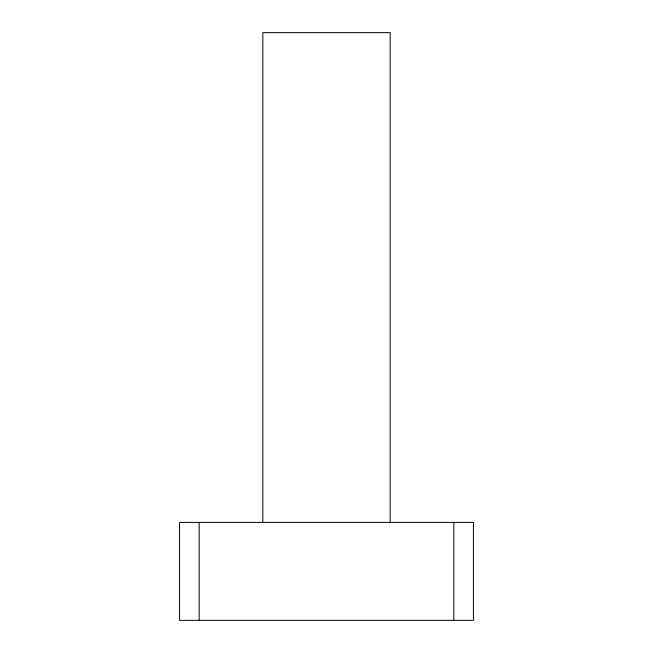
<?xml version="1.0" encoding="UTF-8"?>
<svg xmlns="http://www.w3.org/2000/svg" width="653" height="653" viewBox="0 0 653 653"><rect width="100%" height="100%" fill="white"/><g stroke="black" fill="none" stroke-linecap="round" stroke-linejoin="round"><path stroke-width="0.98" d="M453.835 522.4L453.835 620.35M390.168 522.4L390.168 32.65L262.832 32.65L262.832 522.4M199.165 522.4L199.165 620.35M473.425 522.4L179.575 522.4L179.575 620.35L473.425 620.35L473.425 522.4"/></g></svg>
